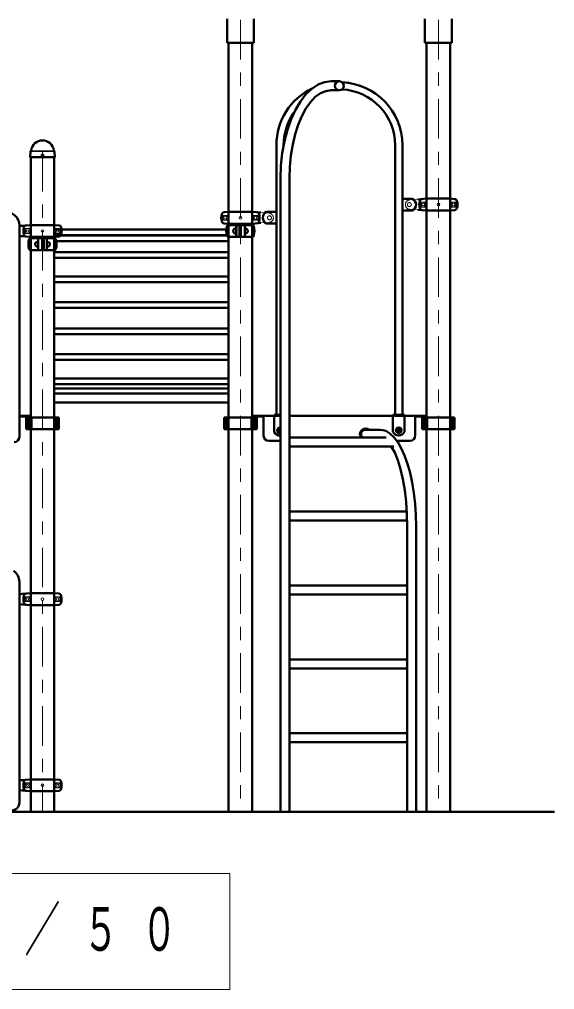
# Model space of a CAD drawing. Units: millimetres on the paper, scale 1:50. Extents: x -385 to 0, y -594 to 267.
# Drawn here: x -238 to -197.4, y -140.7 to -67.1 of the extents above; entities that cross this region are included whole.
import ezdxf

# ---------------------------------------------------------------- set-up
doc = ezdxf.new("R2010")
doc.units = ezdxf.units.MM
doc.linetypes.add('USER1', pattern=[4.5, 2.5, -2])
doc.linetypes.add('USER2', pattern=[6, 3, -1, 1, -1])
doc.layers.add('LY_1', color=140, linetype='Continuous', lineweight=50)
doc.styles.add('ＭＳ ゴシック', font='')
doc.styles.get('ＭＳ ゴシック').set_extended_font_data('MS Gothic')

msp = doc.modelspace()

# ---------------------------------------------------------------- linework, layer by layer
at = {"layer": 'LY_1'}
for p, q in [((-222.234, -68.911), (-222.234, -67.111)), ((-220.202, -68.911), (-220.202, -67.111)), ((-207.234, -68.911), (-207.234, -67.111)), ((-205.202, -68.911), (-205.202, -67.111)), ((-222.234, -68.911), (-220.202, -68.911)), ((-222.109, -68.911), (-222.109, -127.175)), ((-220.327, -68.911), (-220.327, -127.175)), ((-207.234, -68.911), (-205.202, -68.911)), ((-207.109, -68.911), (-207.109, -127.175)), ((-205.327, -68.911), (-205.327, -127.175)), ((-213.718, -71.835), (-214.336, -71.835)), ((-213.718, -72.515), (-214.336, -72.515)), ((-237.147, -77.584), (-237.139, -77.188)), ((-237.115, -77.13), (-237.093, -77.108)), ((-235.322, -77.13), (-235.344, -77.108)), ((-235.289, -77.584), (-235.298, -77.188)), ((-218.49, -97.111), (-218.49, -76.675)), ((-209.49, -97.111), (-209.49, -76.675)), ((-208.946, -97.111), (-208.946, -76.675)), ((-237.138, -77.594), (-237.147, -77.584)), ((-237.138, -77.594), (-235.299, -77.594)), ((-237.109, -77.594), (-237.109, -127.175)), ((-235.327, -77.594), (-235.327, -127.175)), ((-235.289, -77.584), (-235.299, -77.594)), ((-218.176, -127.175), (-218.176, -79.175)), ((-217.496, -127.175), (-217.496, -79.175)), ((-208.199, -80.735), (-208.946, -80.735)), ((-207.138, -80.725), (-207.768, -80.78)), ((-205.298, -80.725), (-207.139, -80.725)), ((-205.298, -80.725), (-204.983, -80.752)), ((-207.138, -81.625), (-207.768, -81.569)), ((-205.298, -81.625), (-204.983, -81.597)), ((-222.138, -81.725), (-222.454, -81.752)), ((-222.138, -81.725), (-220.298, -81.725)), ((-220.298, -81.725), (-219.668, -81.78)), ((-219.238, -81.735), (-218.49, -81.735)), ((-208.199, -81.615), (-208.946, -81.615)), ((-205.298, -81.625), (-207.139, -81.625)), ((-237.968, -98.775), (-237.968, -82.754)), ((-237.768, -82.78), (-237.968, -82.794)), ((-237.138, -82.725), (-237.768, -82.78)), ((-235.298, -82.725), (-237.139, -82.725)), ((-235.327, -83.058), (-222.109, -83.058)), ((-235.298, -82.725), (-234.983, -82.752)), ((-222.138, -82.625), (-222.454, -82.597)), ((-222.141, -82.725), (-221.288, -82.725)), ((-222.138, -82.625), (-220.298, -82.625)), ((-221.544, -82.989), (-221.583, -82.988)), ((-221.544, -83.175), (-221.544, -82.745)), ((-221.248, -82.765), (-221.248, -83.585)), ((-221.188, -82.765), (-221.188, -83.585)), ((-220.296, -82.725), (-221.148, -82.725)), ((-220.893, -83.175), (-220.893, -82.745)), ((-220.893, -82.989), (-220.854, -82.988)), ((-220.298, -82.625), (-219.668, -82.569)), ((-219.238, -82.615), (-218.49, -82.615)), ((-237.768, -83.569), (-237.968, -83.555)), ((-237.138, -83.625), (-237.768, -83.569)), ((-237.141, -83.725), (-236.288, -83.725)), ((-235.298, -83.625), (-237.139, -83.625)), ((-236.544, -84.175), (-236.544, -83.745)), ((-236.248, -83.765), (-236.248, -84.585)), ((-236.188, -83.765), (-236.188, -84.585)), ((-235.296, -83.725), (-236.148, -83.725)), ((-235.893, -84.175), (-235.893, -83.745)), ((-235.327, -83.492), (-222.243, -83.492)), ((-235.327, -83.507), (-222.238, -83.507)), ((-235.298, -83.625), (-234.983, -83.597)), ((-222.141, -83.625), (-221.288, -83.625)), ((-221.544, -83.36), (-221.583, -83.362)), ((-221.544, -83.175), (-221.544, -83.605)), ((-220.298, -83.625), (-221.148, -83.625)), ((-220.893, -83.175), (-220.893, -83.605)), ((-220.893, -83.36), (-220.854, -83.362)), ((-236.544, -83.989), (-236.583, -83.988)), ((-236.544, -84.36), (-236.583, -84.362)), ((-236.544, -84.175), (-236.544, -84.605)), ((-235.893, -83.989), (-235.854, -83.988)), ((-235.893, -84.175), (-235.893, -84.605)), ((-235.893, -84.36), (-235.854, -84.362)), ((-235.173, -83.941), (-222.109, -83.941)), ((-237.138, -84.625), (-236.288, -84.625)), ((-235.296, -84.625), (-236.148, -84.625)), ((-235.327, -84.772), (-222.109, -84.772)), ((-235.327, -85.206), (-222.109, -85.206)), ((-235.327, -86.615), (-222.109, -86.615)), ((-235.327, -87.049), (-222.109, -87.049)), ((-235.327, -88.558), (-222.109, -88.558)), ((-235.327, -88.992), (-222.109, -88.992)), ((-235.327, -90.558), (-222.109, -90.558)), ((-235.327, -90.992), (-222.109, -90.992)), ((-235.327, -92.5), (-222.109, -92.5)), ((-235.327, -92.934), (-222.109, -92.934)), ((-235.327, -94.343), (-222.109, -94.343)), ((-235.327, -94.777), (-222.109, -94.777)), ((-235.327, -95.105), (-222.109, -95.105)), ((-235.327, -95.485), (-222.109, -95.485)), ((-235.327, -95.485), (-222.109, -95.485)), ((-235.327, -96.165), (-222.109, -96.165)), ((-237.109, -97.175), (-237.968, -97.175)), ((-237.109, -97.221), (-237.968, -97.221)), ((-237.455, -97.295), (-237.455, -98.195)), ((-237.455, -97.295), (-234.982, -97.295)), ((-237.299, -97.295), (-237.299, -98.195)), ((-237.24, -97.295), (-237.24, -98.195)), ((-237.053, -97.295), (-237.053, -98.195)), ((-235.148, -97.295), (-235.148, -98.195)), ((-234.982, -97.295), (-234.982, -98.195)), ((-222.455, -97.295), (-222.455, -98.195)), ((-219.982, -97.295), (-222.455, -97.295)), ((-222.288, -97.295), (-222.288, -98.195)), ((-220.384, -97.295), (-220.384, -98.195)), ((-220.327, -97.175), (-219.468, -97.175)), ((-220.327, -97.175), (-218.176, -97.175)), ((-220.327, -97.221), (-219.468, -97.221)), ((-220.197, -97.295), (-220.197, -98.195)), ((-220.138, -97.295), (-220.138, -98.195)), ((-219.982, -97.295), (-219.982, -98.195)), ((-219.468, -97.235), (-219.468, -97.381)), ((-219.468, -97.381), (-219.468, -98.675)), ((-218.658, -97.111), (-218.176, -97.111)), ((-218.658, -98.386), (-218.658, -97.111)), ((-218.658, -98.386), (-218.658, -97.636)), ((-217.496, -97.175), (-207.109, -97.175)), ((-209.658, -98.386), (-209.658, -97.111)), ((-208.778, -97.111), (-209.658, -97.111)), ((-208.778, -98.386), (-208.778, -97.111)), ((-207.109, -97.175), (-207.968, -97.175)), ((-207.109, -97.221), (-207.968, -97.221)), ((-207.968, -97.235), (-207.968, -98.675)), ((-207.455, -97.295), (-207.455, -98.195)), ((-207.455, -97.295), (-204.982, -97.295)), ((-207.299, -97.295), (-207.299, -98.195)), ((-207.24, -97.295), (-207.24, -98.195)), ((-207.053, -97.295), (-207.053, -98.195)), ((-205.148, -97.295), (-205.148, -98.195)), ((-204.982, -97.295), (-204.982, -98.195)), ((-237.455, -98.195), (-234.982, -98.195)), ((-219.982, -98.195), (-222.455, -98.195)), ((-218.298, -98.228), (-218.218, -98.182)), ((-218.298, -98.228), (-218.298, -98.321)), ((-218.298, -98.321), (-218.218, -98.367)), ((-218.218, -98.182), (-218.176, -98.207)), ((-218.218, -98.367), (-218.176, -98.342)), ((-210.635, -98.235), (-211.718, -98.235)), ((-209.298, -98.228), (-209.218, -98.182)), ((-209.298, -98.228), (-209.298, -98.321)), ((-209.298, -98.321), (-209.218, -98.367)), ((-209.218, -98.182), (-209.138, -98.228)), ((-209.218, -98.367), (-209.138, -98.321)), ((-209.138, -98.228), (-209.138, -98.321)), ((-207.455, -98.195), (-204.982, -98.195)), ((-219.068, -99.075), (-218.176, -99.075)), ((-210.183, -98.835), (-217.496, -98.835)), ((-209.364, -99.075), (-208.368, -99.075)), ((-209.587, -99.515), (-217.496, -99.515)), ((-208.58, -104.435), (-217.496, -104.435)), ((-208.58, -105.115), (-217.496, -105.115)), ((-208.58, -127.175), (-208.58, -105.575)), ((-207.9, -127.175), (-207.9, -105.575)), ((-237.968, -126.475), (-237.968, -109.76)), ((-208.58, -110.035), (-217.496, -110.035)), ((-237.768, -110.68), (-237.968, -110.694)), ((-237.138, -110.625), (-237.768, -110.68)), ((-235.298, -110.625), (-237.139, -110.625)), ((-235.298, -110.625), (-234.983, -110.652)), ((-208.58, -110.715), (-217.496, -110.715)), ((-237.768, -111.469), (-237.968, -111.455)), ((-237.138, -111.525), (-237.768, -111.469)), ((-235.298, -111.525), (-237.139, -111.525)), ((-235.298, -111.525), (-234.983, -111.497)), ((-208.58, -115.635), (-217.496, -115.635)), ((-208.58, -116.315), (-217.496, -116.315)), ((-208.58, -121.235), (-217.496, -121.235)), ((-208.58, -121.915), (-217.496, -121.915)), ((-237.768, -124.78), (-237.968, -124.794)), ((-237.138, -124.725), (-237.768, -124.78)), ((-235.298, -124.725), (-237.139, -124.725)), ((-235.298, -124.725), (-234.983, -124.752)), ((-237.768, -125.569), (-237.968, -125.555)), ((-237.138, -125.625), (-237.768, -125.569)), ((-235.298, -125.625), (-237.139, -125.625)), ((-235.298, -125.625), (-234.983, -125.597)), ((-218.176, -127.175), (-217.496, -127.175)), ((-208.58, -127.175), (-207.9, -127.175))]:
    msp.add_line(p, q, dxfattribs=at)
at = {"layer": 'LY_1', "color": 7, "linetype": 'USER2', "lineweight": 13}
for p, q in [((-221.218, -67.175), (-221.218, -127.175)), ((-206.218, -67.175), (-206.218, -127.175)), ((-236.218, -77.175), (-236.218, -127.175))]:
    msp.add_line(p, q, dxfattribs=at)
at = {"layer": 'LY_1', "color": 7, "lineweight": 13}
for p, q in [((-237.112, -77.164), (-235.325, -77.164)), ((-237.076, -77.094), (-235.364, -77.094)), ((-207.184, -80.99), (-207.553, -80.99)), ((-207.553, -81.359), (-207.553, -80.99)), ((-207.184, -81.359), (-207.553, -81.359)), ((-205.253, -80.99), (-204.884, -80.99)), ((-205.253, -81.359), (-204.884, -81.359)), ((-204.884, -81.359), (-204.884, -80.99)), ((-222.184, -81.99), (-222.553, -81.99)), ((-222.553, -82.359), (-222.553, -81.99)), ((-220.253, -81.99), (-219.884, -81.99)), ((-219.884, -82.359), (-219.884, -81.99)), ((-237.184, -82.99), (-237.553, -82.99)), ((-237.553, -83.359), (-237.553, -82.99)), ((-235.253, -82.99), (-234.884, -82.99)), ((-234.884, -83.359), (-234.884, -82.99)), ((-222.184, -82.359), (-222.553, -82.359)), ((-221.378, -82.765), (-221.378, -83.585)), ((-220.253, -82.359), (-219.884, -82.359)), ((-237.184, -83.359), (-237.553, -83.359)), ((-236.058, -83.765), (-236.058, -84.585)), ((-235.253, -83.359), (-234.884, -83.359)), ((-237.553, -111.259), (-237.553, -110.89)), ((-237.184, -110.89), (-237.553, -110.89)), ((-235.253, -110.89), (-234.884, -110.89)), ((-234.884, -111.259), (-234.884, -110.89)), ((-237.184, -111.259), (-237.553, -111.259)), ((-235.253, -111.259), (-234.884, -111.259)), ((-237.553, -125.359), (-237.553, -124.99)), ((-237.184, -124.99), (-237.553, -124.99)), ((-237.184, -125.359), (-237.553, -125.359)), ((-235.253, -124.99), (-234.884, -124.99)), ((-235.253, -125.359), (-234.884, -125.359)), ((-234.884, -125.359), (-234.884, -124.99)), ((-222.027, -131.856), (-278.827, -131.856)), ((-222.027, -140.656), (-222.027, -131.856)), ((-278.827, -140.656), (-222.027, -140.656))]:
    msp.add_line(p, q, dxfattribs=at)
at = {"layer": 'LY_1', "color": 7, "linetype": 'USER1', "lineweight": 13}
for p, q in [((-207.768, -80.78), (-208.399, -80.826)), ((-207.118, -80.745), (-207.118, -81.605)), ((-205.318, -80.745), (-205.318, -81.605)), ((-207.768, -81.569), (-208.399, -81.523)), ((-222.118, -81.745), (-222.118, -82.605)), ((-220.318, -81.745), (-220.318, -82.605)), ((-219.668, -81.78), (-219.038, -81.826)), ((-219.668, -82.569), (-219.038, -82.523)), ((-209.658, -97.175), (-208.778, -97.175))]:
    msp.add_line(p, q, dxfattribs=at)
at = {"layer": 'LY_1', "color": 7}
msp.add_line((-197.408, -127.175), (-325.77, -127.175), dxfattribs=at)
at = {"layer": 'LY_1'}
for points in [[(-214.336, -71.835), (-214.837, -71.897), (-215.33, -72.085), (-215.805, -72.393), (-216.256, -72.818), (-216.673, -73.351), (-217.051, -73.984), (-217.382, -74.706), (-217.661, -75.505), (-217.883, -76.366), (-218.045, -77.275), (-218.143, -78.216), (-218.176, -79.175)], [(-214.336, -72.515), (-214.748, -72.572), (-215.154, -72.741), (-215.545, -73.022), (-215.916, -73.407), (-216.259, -73.891), (-216.57, -74.465), (-216.843, -75.12), (-217.072, -75.845), (-217.255, -76.626), (-217.388, -77.451), (-217.469, -78.305), (-217.496, -79.175)], [(-211.718, -98.235), (-211.773, -98.238), (-211.827, -98.25), (-211.878, -98.27), (-211.926, -98.296), (-211.969, -98.329), (-212.005, -98.367), (-212.036, -98.411), (-212.058, -98.458), (-212.073, -98.508), (-212.08, -98.559), (-212.078, -98.611), (-212.068, -98.662), (-212.05, -98.711), (-212.024, -98.757), (-211.991, -98.798), (-211.952, -98.835)], [(-207.9, -105.575), (-207.919, -104.712), (-207.976, -103.861), (-208.069, -103.034), (-208.198, -102.242), (-208.361, -101.497), (-208.555, -100.808), (-208.779, -100.185), (-209.027, -99.636), (-209.299, -99.17), (-209.588, -98.793), (-209.892, -98.51), (-210.207, -98.325), (-210.42, -98.257), (-210.635, -98.235)], [(-208.58, -105.575), (-208.601, -104.626), (-208.664, -103.697), (-208.766, -102.806), (-208.907, -101.972), (-209.083, -101.211), (-209.29, -100.539), (-209.525, -99.97), (-209.782, -99.515)]]:
    msp.add_lwpolyline(points, dxfattribs=at)
for centre, radius in [((-213.718, -72.175), 0.34), ((-236.218, -77.434), 0.06), ((-209.218, -98.275), 0.21)]:
    msp.add_circle(centre, radius, dxfattribs=at)
at = {"layer": 'LY_1', "color": 7, "linetype": 'USER1', "lineweight": 13}
for centre, radius in [((-208.418, -81.175), 0.15), ((-219.018, -82.175), 0.15), ((-209.218, -98.275), 0.125)]:
    msp.add_circle(centre, radius, dxfattribs=at)
at = {"layer": 'LY_1', "color": 7, "lineweight": 13}
for centre, radius in [((-207.368, -81.175), 0.185), ((-207.368, -81.175), 0.1), ((-206.218, -81.175), 0.1), ((-205.068, -81.175), 0.185), ((-205.068, -81.175), 0.1), ((-222.368, -82.175), 0.185), ((-222.368, -82.175), 0.1), ((-221.218, -82.175), 0.1), ((-220.068, -82.175), 0.185), ((-220.068, -82.175), 0.1), ((-237.368, -83.175), 0.185), ((-235.068, -83.175), 0.185), ((-237.368, -83.175), 0.1), ((-236.218, -83.175), 0.1), ((-235.068, -83.175), 0.1), ((-209.218, -98.275), 0.24), ((-209.218, -98.275), 0.11), ((-237.368, -111.075), 0.185), ((-237.368, -111.075), 0.1), ((-236.218, -111.075), 0.1), ((-235.068, -111.075), 0.185), ((-235.068, -111.075), 0.1), ((-237.368, -125.175), 0.185), ((-237.368, -125.175), 0.1), ((-236.218, -125.175), 0.1), ((-235.068, -125.175), 0.185), ((-235.068, -125.175), 0.1)]:
    msp.add_circle(centre, radius, dxfattribs=at)
at = {"layer": 'LY_1'}
for centre, radius, start, end in [((-213.718, -76.675), 4.772, 0, 87.4775), ((-213.718, -76.675), 4.772, 115.47399, 180), ((-213.718, -76.675), 4.228, 0, 87.3201), ((-213.718, -76.675), 4.228, 145.08016, 180.02517), ((-236.218, -77.175), 0.864, 90, 173.3676), ((-236.218, -77.175), 0.864, 6.6324, 90), ((-237.055, -77.189), 0.084, 135, 178.99605), ((-237.132, -77.068), 0.056, 315, 353.3676), ((-235.305, -77.068), 0.056, 186.6324, 225), ((-235.382, -77.189), 0.084, 1.00395, 45), ((-208.39, -81.175), 0.48, 293.55646, 66.44354), ((-207.437, -80.951), 0.2, 95, 163.80375), ((-205, -80.951), 0.2, 16.19625, 85), ((-206.668, -81.175), 1, 163.80375, 196.19625), ((-207.437, -81.398), 0.2, 196.19625, 265), ((-205, -81.398), 0.2, 275, 343.80375), ((-205.768, -81.175), 1, 343.80375, 16.19625), ((-238.968, -82.754), 1, 0, 97.46846), ((-221.668, -82.175), 1, 163.80375, 196.19625), ((-222.437, -81.951), 0.2, 95, 163.80375), ((-220, -81.951), 0.2, 16.19625, 85), ((-220.768, -82.175), 1, 343.80375, 16.19625), ((-219.046, -82.175), 0.48, 113.55646, 246.44354), ((-236.668, -83.175), 1, 163.80375, 196.19625), ((-237.437, -82.951), 0.2, 95, 163.80375), ((-235, -82.951), 0.2, 16.19625, 85), ((-235.768, -83.175), 1, 343.80375, 16.19625), ((-222.437, -82.398), 0.2, 196.19625, 265), ((-221.167, -83.175), 1.122, 159.19706, 200.80294), ((-222.141, -82.805), 0.08, 90, 159.19706), ((-221.59, -83.175), 0.187, 88, 272), ((-221.524, -82.745), 0.02, 90, 180), ((-221.288, -82.765), 0.04, 0, 90), ((-221.148, -82.765), 0.04, 90, 180), ((-220.913, -82.745), 0.02, 0, 90), ((-220.847, -83.175), 0.187, 268, 92), ((-220.296, -82.805), 0.08, 20.80294, 90), ((-221.27, -83.175), 1.122, 339.19706, 20.80294), ((-220, -82.398), 0.2, 275, 343.80375), ((-237.437, -83.398), 0.2, 196.19625, 265), ((-236.167, -84.175), 1.122, 159.19706, 200.80294), ((-237.141, -83.805), 0.08, 90, 159.19706), ((-236.524, -83.745), 0.02, 90, 180), ((-236.288, -83.765), 0.04, 0, 90), ((-236.148, -83.765), 0.04, 90, 180), ((-235.913, -83.745), 0.02, 0, 90), ((-235.296, -83.805), 0.08, 20.80294, 90), ((-236.27, -84.175), 1.122, 339.19706, 20.80294), ((-235, -83.398), 0.2, 275, 343.80375), ((-222.141, -83.545), 0.08, 200.80294, 270), ((-221.524, -83.605), 0.02, 180, 270), ((-221.288, -83.585), 0.04, 270, 0), ((-221.148, -83.585), 0.04, 180, 270), ((-220.913, -83.605), 0.02, 270, 0), ((-220.296, -83.545), 0.08, 270, 339.19706), ((-236.59, -84.175), 0.187, 88, 272), ((-235.847, -84.175), 0.187, 268, 92), ((-237.141, -84.545), 0.08, 200.80294, 270), ((-236.524, -84.605), 0.02, 180, 270), ((-236.288, -84.585), 0.04, 270, 0), ((-236.148, -84.585), 0.04, 180, 270), ((-235.913, -84.605), 0.02, 270, 0), ((-235.296, -84.545), 0.08, 270, 339.19706), ((-219.408, -97.235), 0.06, 90, 180), ((-208.028, -97.235), 0.06, 0, 90), ((-218.218, -98.195), 0.48, 203.55646, 275.11001), ((-218.218, -98.275), 0.21, 78.25333, 281.74667), ((-211.718, -98.575), 0.44, 50.59943, 216.22155), ((-209.218, -98.195), 0.48, 203.55646, 336.44354), ((-238.368, -98.775), 0.4, 270, 0), ((-219.068, -98.675), 0.4, 180, 183.56089), ((-219.068, -98.675), 0.4, 183.56089, 270), ((-208.368, -98.675), 0.4, 270, 0), ((-238.968, -109.76), 1, 0, 57), ((-236.668, -111.075), 1, 163.80375, 196.19625), ((-237.437, -110.851), 0.2, 95, 163.80375), ((-235, -110.851), 0.2, 16.19625, 85), ((-235.768, -111.075), 1, 343.80375, 16.19625), ((-237.437, -111.298), 0.2, 196.19625, 265), ((-235, -111.298), 0.2, 275, 343.80375), ((-236.668, -125.175), 1, 163.80375, 196.19625), ((-237.437, -124.951), 0.2, 95, 163.80375), ((-235, -124.951), 0.2, 16.19625, 85), ((-235.768, -125.175), 1, 343.80375, 16.19625), ((-237.437, -125.398), 0.2, 196.19625, 265), ((-235, -125.398), 0.2, 275, 343.80375), ((-238.568, -126.475), 0.6, 270, 0)]:
    msp.add_arc(centre, radius, start, end, dxfattribs=at)
at = {"layer": 'LY_1', "color": 7, "linetype": 'USER1', "lineweight": 13}
for centre, radius, start, end in [((-208.369, -81.175), 0.35, 95, 265), ((-207.138, -80.745), 0.02, 0, 91.98888), ((-220.298, -81.745), 0.02, 88.01112, 180), ((-219.068, -82.175), 0.35, 275, 85), ((-207.138, -81.605), 0.02, 270, 0), ((-220.298, -82.605), 0.02, 180, 270), ((-218.218, -98.275), 0.125, 69.99985, 290.00015)]:
    msp.add_arc(centre, radius, start, end, dxfattribs=at)
at = {"layer": 'LY_1', "color": 7, "lineweight": 13}
for centre, radius, start, end in [((-209.744, -81.175), 2.567, 355.87048, 4.12952), ((-202.693, -81.175), 2.567, 175.87048, 184.12952), ((-224.744, -82.175), 2.567, 355.87048, 4.12952), ((-217.693, -82.175), 2.567, 175.87048, 184.12952), ((-239.744, -83.175), 2.567, 355.87048, 4.12952), ((-232.693, -83.175), 2.567, 175.87048, 184.12952), ((-221.338, -82.765), 0.04, 90, 180), ((-236.098, -83.765), 0.04, 0, 90), ((-221.338, -83.585), 0.04, 180, 270), ((-236.098, -84.585), 0.04, 270, 0), ((-218.218, -98.275), 0.24, 79.73875, 280.26125), ((-218.218, -98.275), 0.11, 67.12873, 292.87127), ((-239.744, -111.075), 2.567, 355.87048, 4.12952), ((-232.693, -111.075), 2.567, 175.87048, 184.12952), ((-239.744, -125.175), 2.567, 355.87048, 4.12952), ((-232.693, -125.175), 2.567, 175.87048, 184.12952)]:
    msp.add_arc(centre, radius, start, end, dxfattribs=at)

# ---------------------------------------------------------------- texts
at = {"layer": 'LY_1', "color": 7, "insert": (-277.427, -136.256), "char_height": 3.299, "attachment_point": 4, "style": 'ＭＳ ゴシック'}
msp.add_mtext('\\T1.64;\\W0.6;Ｃ視立面図\u3000Ｓ＝１／５０', dxfattribs=at)

doc.saveas('drawing.dxf')
